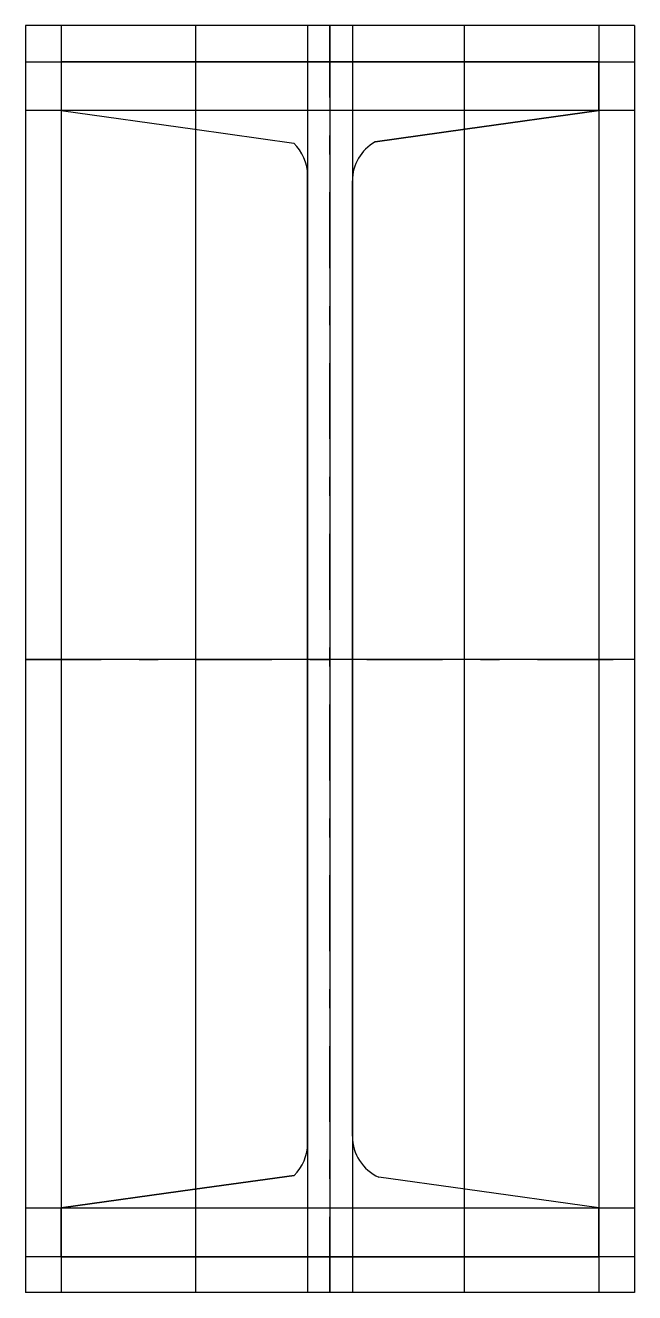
# Model space of a CAD drawing. Extents: x -51 to 51, y -65 to 147.
import ezdxf

# ---------------------------------------------------------------- set-up
doc = ezdxf.new("R2010")
doc.units = 0
doc.linetypes.add('CENTER', pattern=[28.575, 12.7, -6.35, 3.175, -6.35])
doc.layers.get('0').update_dxf_attribs({"linetype": 'CONTINUOUS'})

msp = doc.modelspace()

# ---------------------------------------------------------------- linework, layer by layer
at = {"linetype": 'CONTINUOUS'}
for p, q in [((-51, 146.77), (-51, -65.32)), ((51, 146.77), (-51, 146.77)), ((-45, 146.77), (-45, -65.32)), ((-22.5, 146.77), (-22.5, -65.32)), ((-3.75, 146.77), (-3.75, -65.32)), ((0, 146.77), (0, -65.32)), ((3.75, 146.77), (3.75, -65.32)), ((22.5, -65.32), (22.5, 146.77)), ((45, 146.77), (45, -65.32)), ((51, 146.77), (51, -65.32)), ((-51, 140.68), (51, 140.68)), ((45, 140.68), (-45, 140.68)), ((-45, 140.68), (-45, 132.51)), ((45, 140.68), (-45, 140.68)), ((-45, 140.68), (-45, 132.51)), ((45, 132.51), (45, 140.68)), ((45, 140.68), (45, 132.51)), ((51, 132.53), (-51, 132.53)), ((-45, 132.51), (-22.63, 129.38)), ((-45, 132.51), (-22.63, 129.38)), ((22.63, 129.38), (45, 132.51)), ((45, 132.51), (22.63, 129.38)), ((-22.63, 129.38), (-6.08, 127.07)), ((-22.63, 129.38), (-6.08, 127.07)), ((7.54, 127.27), (22.63, 129.38)), ((22.63, 129.38), (7.54, 127.27)), ((-3.75, 121.63), (-3.75, -40.34)), ((-3.75, -40.34), (-3.75, 121.63)), ((3.75, -39.15), (3.75, 120.75)), ((3.75, -39.15), (3.75, 120.75)), ((-51, 40.68), (51, 40.68)), ((-5.99, -45.69), (-22.63, -48.02)), ((-22.63, -48.02), (-5.99, -45.69)), ((22.63, -48.02), (8.18, -45.99)), ((22.63, -48.02), (8.18, -45.99)), ((-22.63, -48.02), (-45, -51.15)), ((-45, -51.15), (-22.63, -48.02)), ((45, -51.15), (22.63, -48.02)), ((45, -51.15), (22.63, -48.02)), ((51, -51.17), (-51, -51.17)), ((-45, -51.15), (-45, -59.32)), ((-45, -59.32), (-45, -51.15)), ((45, -59.32), (45, -51.15)), ((45, -59.32), (45, -51.15)), ((51, -59.32), (-51, -59.32)), ((-45, -59.32), (45, -59.32)), ((45, -59.32), (-45, -59.32)), ((51, -65.32), (-51, -65.32))]:
    msp.add_line(p, q, dxfattribs=at)
at = {"linetype": 'CENTER'}
for p, q in [((0, -65.32), (0, 146.77)), ((-51, 40.66), (51, 40.66))]:
    msp.add_line(p, q, dxfattribs=at)
at = {"linetype": 'CONTINUOUS'}
for centre, start, end in [((11.25, 120.75), 119.6478, 180.0144), ((11.25, 120.75), 119.6478, 180.0144), ((-11.25, 121.64), 359.9491, 46.4227), ((-11.25, 121.64), 359.9491, 46.4227), ((11.25, -39.15), 180.0221, 245.837), ((11.25, -39.15), 180.0221, 245.837), ((-11.25, -40.34), 314.5341, 0.0286), ((-11.25, -40.34), 314.5341, 0.0286)]:
    msp.add_arc(centre, 7.5, start, end, dxfattribs=at)

doc.saveas('drawing.dxf')
